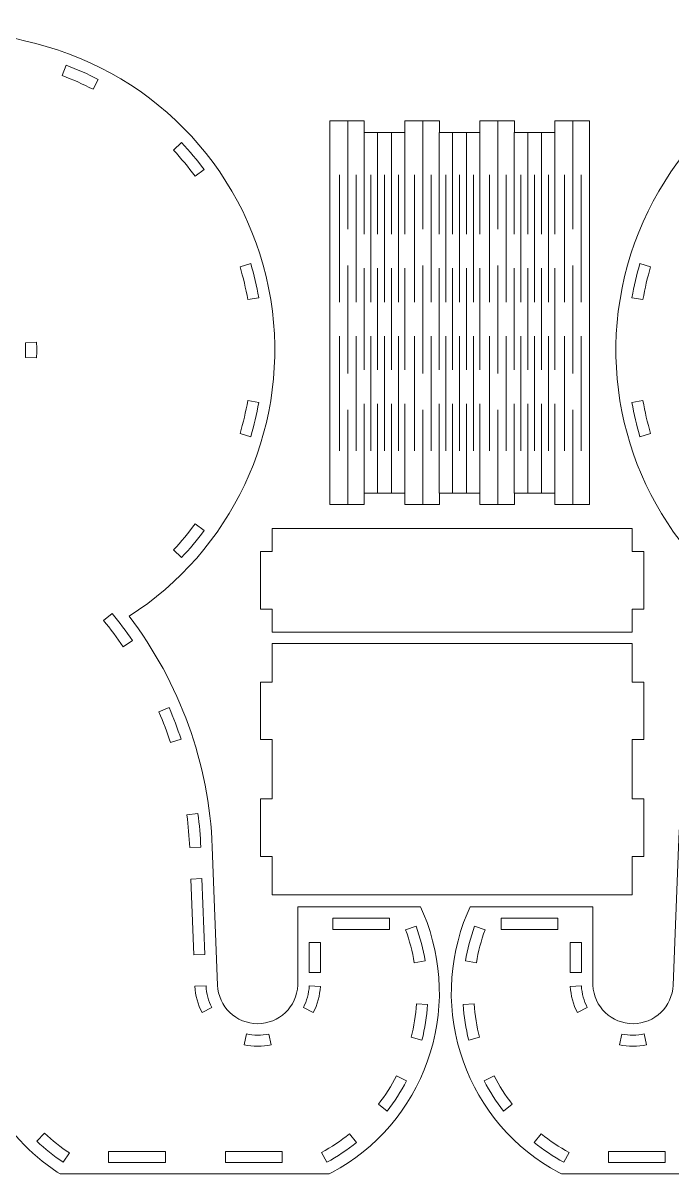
# Model space of a CAD drawing. Header units: millimetres. Extents: x -399 to 399, y -625 to 625.
# Drawn here: x -133.5 to 35.9, y -403.1 to -103.1 of the extents above; entities that cross this region are included whole.
import ezdxf

# ---------------------------------------------------------------- set-up
doc = ezdxf.new("R2010")
doc.units = ezdxf.units.MM
doc.header["$MEASUREMENT"] = 0
doc.layers.add('Camada 1', color=7, linetype='Continuous')

msp = doc.modelspace()

# ---------------------------------------------------------------- linework, layer by layer
at = {"layer": 'Camada 1', "color": 250, "lineweight": 20}
for points, knots in [([(-105.788, -257.7341), (-92.563, -275.0674), (-84.9123, -296.076), (-84.079, -317.925), (-84.079, -317.925), (-84.079, -317.925), (-82.7082, -353.868), (-82.7082, -353.868), (-82.7082, -353.868), (-82.4937, -359.4918), (-77.8738, -363.9389), (-72.2459, -363.9389), (-72.2459, -363.9389), (-66.6359, -363.9389), (-62.0275, -359.52), (-61.7858, -353.9216), (-61.7858, -353.9216), (-61.7858, -353.9216), (-61.7858, -333.4561), (-61.7858, -333.4561), (-61.7858, -333.4561), (-61.7858, -333.4561), (-29.7372, -333.4561), (-29.7372, -333.4561), (-29.7372, -333.4561), (-29.7372, -333.4561), (-28.9661, -335.2971), (-28.9661, -335.2971), (-28.9661, -335.2971), (-23.8491, -347.5143), (-23.4697, -361.1724), (-27.8994, -373.6537), (-27.8994, -373.6537), (-32.3362, -386.1553), (-41.2122, -396.4859), (-52.9049, -402.7549), (-52.9049, -402.7549), (-52.9049, -402.7549), (-53.5689, -403.1109), (-53.5689, -403.1109), (-53.5689, -403.1109), (-53.5689, -403.1109), (-123.7789, -403.1109), (-123.7789, -403.1109), (-123.7789, -403.1109), (-123.7789, -403.1109), (-124.5322, -402.612), (-124.5322, -402.612), (-124.5322, -402.612), (-138.9516, -393.061), (-147.8917, -377.1511), (-148.5508, -359.8678), (-148.5508, -359.8678), (-148.5508, -359.8678), (-150.2064, -316.4548), (-150.2064, -316.4548), (-150.2064, -316.4548), (-150.8037, -300.7919), (-156.4272, -285.7451), (-166.2212, -273.5398), (-166.2212, -273.5398), (-167.7998, -273.5872), (-169.3792, -273.6109), (-170.9585, -273.6109), (-170.9585, -273.6109), (-170.9585, -273.6109), (-241.1005, -273.6109), (-241.1005, -273.6109), (-241.1005, -273.6109), (-241.1005, -273.6109), (-241.1005, -289.1109), (-241.1005, -289.1109), (-241.1005, -289.1109), (-241.1005, -289.1109), (-241.1051, -289.1109), (-241.1051, -289.1109), (-241.1051, -289.1109), (-241.1051, -289.1109), (-241.1051, -319.1109), (-241.1051, -319.1109), (-241.1051, -319.1109), (-241.1051, -319.1109), (-241.1005, -319.1109), (-241.1005, -319.1109), (-241.1005, -319.1109), (-241.1005, -319.1109), (-241.1005, -340.1109), (-241.1005, -340.1109), (-241.1005, -340.1109), (-241.1005, -340.1109), (-241.1051, -340.1109), (-241.1051, -340.1109), (-241.1051, -340.1109), (-241.1051, -340.1109), (-241.1051, -347.1109), (-241.1051, -347.1109), (-241.1051, -347.1109), (-241.1051, -348.6683), (-240.862, -350.218), (-240.3859, -351.6997), (-240.3859, -351.6997), (-240.3859, -351.6997), (-240.2672, -352.0409), (-240.2672, -352.0409), (-240.2672, -352.0409), (-239.901, -353.093), (-239.418, -354.1027), (-238.8286, -355.0479), (-238.8286, -355.0479), (-238.8286, -355.0479), (-238.6488, -355.3362), (-238.6488, -355.3362), (-238.6488, -355.3362), (-237.5082, -357.0755), (-236.0166, -358.5603), (-234.2717, -359.693), (-234.2717, -359.693), (-234.2717, -359.693), (-234.0375, -359.839), (-234.0375, -359.839), (-234.0375, -359.839), (-233.0923, -360.4284), (-232.0827, -360.9114), (-231.0306, -361.2776), (-231.0306, -361.2776), (-231.0306, -361.2776), (-230.835, -361.3456), (-230.835, -361.3456), (-230.835, -361.3456), (-229.3107, -361.8521), (-227.712, -362.1109), (-226.1051, -362.1109), (-226.1051, -362.1109), (-226.1051, -362.1109), (-200.3151, -362.1109), (-200.3151, -362.1109), (-200.3151, -362.1109), (-200.3151, -362.1109), (-200.3151, -403.1109), (-200.3151, -403.1109), (-200.3151, -403.1109), (-200.3151, -403.1109), (-342.8951, -403.1109), (-342.8951, -403.1109), (-342.8951, -403.1109), (-342.8951, -403.1109), (-342.8951, -362.1109), (-342.8951, -362.1109), (-342.8951, -362.1109), (-342.8951, -362.1109), (-317.1051, -362.1109), (-317.1051, -362.1109), (-317.1051, -362.1109), (-308.8199, -362.1109), (-302.1051, -355.3962), (-302.1051, -347.111), (-302.1051, -347.111), (-302.1051, -347.111), (-302.1051, -159.1109), (-302.1051, -159.1109), (-302.1051, -159.1109), (-302.1051, -155.1329), (-303.6856, -151.3172), (-306.4985, -148.5043), (-306.4985, -148.5043), (-309.3115, -145.6914), (-313.127, -144.1109), (-317.1051, -144.1109), (-317.1051, -144.1109), (-317.1051, -144.1109), (-342.8951, -144.1109), (-342.8951, -144.1109), (-342.8951, -144.1109), (-342.8951, -144.1109), (-342.8951, -103.1109), (-342.8951, -103.1109), (-342.8951, -103.1109), (-342.8951, -103.1109), (-170.9585, -103.1109), (-170.9585, -103.1109), (-170.9585, -103.1109), (-156.2417, -103.1109), (-141.5707, -105.1719), (-127.4236, -109.227), (-127.4236, -109.227), (-95.7103, -118.3172), (-72.4863, -145.4632), (-68.4148, -178.2014), (-68.4148, -178.2014), (-64.4859, -209.7935), (-79.1275, -240.7099), (-105.788, -257.7341)], [0, 0, 0, 0, 0.02040816, 0.02040816, 0.02040816, 0.02040816, 0.04081633, 0.04081633, 0.04081633, 0.04081633, 0.06122449, 0.06122449, 0.06122449, 0.06122449, 0.08163265, 0.08163265, 0.08163265, 0.08163265, 0.10204082, 0.10204082, 0.10204082, 0.10204082, 0.12244898, 0.12244898, 0.12244898, 0.12244898, 0.14285714, 0.14285714, 0.14285714, 0.14285714, 0.16326531, 0.16326531, 0.16326531, 0.16326531, 0.18367347, 0.18367347, 0.18367347, 0.18367347, 0.20408163, 0.20408163, 0.20408163, 0.20408163, 0.2244898, 0.2244898, 0.2244898, 0.2244898, 0.24489796, 0.24489796, 0.24489796, 0.24489796, 0.26530612, 0.26530612, 0.26530612, 0.26530612, 0.28571429, 0.28571429, 0.28571429, 0.28571429, 0.30612245, 0.30612245, 0.30612245, 0.30612245, 0.32653061, 0.32653061, 0.32653061, 0.32653061, 0.34693878, 0.34693878, 0.34693878, 0.34693878, 0.36734694, 0.36734694, 0.36734694, 0.36734694, 0.3877551, 0.3877551, 0.3877551, 0.3877551, 0.40816327, 0.40816327, 0.40816327, 0.40816327, 0.42857143, 0.42857143, 0.42857143, 0.42857143, 0.44897959, 0.44897959, 0.44897959, 0.44897959, 0.46938776, 0.46938776, 0.46938776, 0.46938776, 0.48979592, 0.48979592, 0.48979592, 0.48979592, 0.51020408, 0.51020408, 0.51020408, 0.51020408, 0.53061224, 0.53061224, 0.53061224, 0.53061224, 0.55102041, 0.55102041, 0.55102041, 0.55102041, 0.57142857, 0.57142857, 0.57142857, 0.57142857, 0.59183673, 0.59183673, 0.59183673, 0.59183673, 0.6122449, 0.6122449, 0.6122449, 0.6122449, 0.63265306, 0.63265306, 0.63265306, 0.63265306, 0.65306122, 0.65306122, 0.65306122, 0.65306122, 0.67346939, 0.67346939, 0.67346939, 0.67346939, 0.69387755, 0.69387755, 0.69387755, 0.69387755, 0.71428571, 0.71428571, 0.71428571, 0.71428571, 0.73469388, 0.73469388, 0.73469388, 0.73469388, 0.75510204, 0.75510204, 0.75510204, 0.75510204, 0.7755102, 0.7755102, 0.7755102, 0.7755102, 0.79591837, 0.79591837, 0.79591837, 0.79591837, 0.81632653, 0.81632653, 0.81632653, 0.81632653, 0.83673469, 0.83673469, 0.83673469, 0.83673469, 0.85714286, 0.85714286, 0.85714286, 0.85714286, 0.87755102, 0.87755102, 0.87755102, 0.87755102, 0.89795918, 0.89795918, 0.89795918, 0.89795918, 0.91836735, 0.91836735, 0.91836735, 0.91836735, 0.93877551, 0.93877551, 0.93877551, 0.93877551, 0.95918367, 0.95918367, 0.95918367, 0.95918367, 1, 1, 1, 1]), ([(59.2236, -257.7341), (45.9986, -275.0674), (38.3479, -296.076), (37.5146, -317.925), (37.5146, -317.925), (37.5146, -317.925), (36.1438, -353.868), (36.1438, -353.868), (36.1438, -353.868), (35.9293, -359.4918), (31.3094, -363.9389), (25.6815, -363.9389), (25.6815, -363.9389), (20.0715, -363.9389), (15.4631, -359.52), (15.2214, -353.9216), (15.2214, -353.9216), (15.2214, -353.9216), (15.2214, -333.4561), (15.2214, -333.4561), (15.2214, -333.4561), (15.2214, -333.4561), (-16.8272, -333.4561), (-16.8272, -333.4561), (-16.8272, -333.4561), (-16.8272, -333.4561), (-17.5983, -335.2971), (-17.5983, -335.2971), (-17.5983, -335.2971), (-22.7153, -347.5143), (-23.0947, -361.1724), (-18.665, -373.6537), (-18.665, -373.6537), (-14.2282, -386.1553), (-5.3522, -396.4859), (6.3405, -402.7549), (6.3405, -402.7549), (6.3405, -402.7549), (7.0045, -403.1109), (7.0045, -403.1109), (7.0045, -403.1109), (7.0045, -403.1109), (77.2145, -403.1109), (77.2145, -403.1109), (77.2145, -403.1109), (77.2145, -403.1109), (77.9678, -402.612), (77.9678, -402.612), (77.9678, -402.612), (92.3872, -393.061), (101.3273, -377.1511), (101.9864, -359.8678), (101.9864, -359.8678), (101.9864, -359.8678), (103.642, -316.4548), (103.642, -316.4548), (103.642, -316.4548), (104.2393, -300.7919), (109.8628, -285.7451), (119.6568, -273.5398), (119.6568, -273.5398), (121.2354, -273.5872), (122.8148, -273.6109), (124.3941, -273.6109), (124.3941, -273.6109), (124.3941, -273.6109), (194.5361, -273.6109), (194.5361, -273.6109), (194.5361, -273.6109), (194.5361, -273.6109), (194.5361, -289.1109), (194.5361, -289.1109), (194.5361, -289.1109), (194.5361, -289.1109), (194.5407, -289.1109), (194.5407, -289.1109), (194.5407, -289.1109), (194.5407, -289.1109), (194.5407, -319.1109), (194.5407, -319.1109), (194.5407, -319.1109), (194.5407, -319.1109), (194.5361, -319.1109), (194.5361, -319.1109), (194.5361, -319.1109), (194.5361, -319.1109), (194.5361, -340.1109), (194.5361, -340.1109), (194.5361, -340.1109), (194.5361, -340.1109), (194.5407, -340.1109), (194.5407, -340.1109), (194.5407, -340.1109), (194.5407, -340.1109), (194.5407, -347.1109), (194.5407, -347.1109), (194.5407, -347.1109), (194.5407, -348.6683), (194.2976, -350.218), (193.8215, -351.6997), (193.8215, -351.6997), (193.8215, -351.6997), (193.7028, -352.0409), (193.7028, -352.0409), (193.7028, -352.0409), (193.3366, -353.093), (192.8536, -354.1027), (192.2642, -355.0479), (192.2642, -355.0479), (192.2642, -355.0479), (192.0844, -355.3362), (192.0844, -355.3362), (192.0844, -355.3362), (190.9438, -357.0755), (189.4522, -358.5603), (187.7073, -359.693), (187.7073, -359.693), (187.7073, -359.693), (187.4731, -359.839), (187.4731, -359.839), (187.4731, -359.839), (186.5279, -360.4284), (185.5183, -360.9114), (184.4662, -361.2776), (184.4662, -361.2776), (184.4662, -361.2776), (184.2706, -361.3456), (184.2706, -361.3456), (184.2706, -361.3456), (182.7463, -361.8521), (181.1476, -362.1109), (179.5407, -362.1109), (179.5407, -362.1109), (179.5407, -362.1109), (153.7507, -362.1109), (153.7507, -362.1109), (153.7507, -362.1109), (153.7507, -362.1109), (153.7507, -403.1109), (153.7507, -403.1109), (153.7507, -403.1109), (153.7507, -403.1109), (296.3307, -403.1109), (296.3307, -403.1109), (296.3307, -403.1109), (296.3307, -403.1109), (296.3307, -362.1109), (296.3307, -362.1109), (296.3307, -362.1109), (296.3307, -362.1109), (270.5407, -362.1109), (270.5407, -362.1109), (270.5407, -362.1109), (262.2555, -362.1109), (255.5407, -355.3962), (255.5407, -347.111), (255.5407, -347.111), (255.5407, -347.111), (255.5407, -159.1109), (255.5407, -159.1109), (255.5407, -159.1109), (255.5407, -155.1329), (257.1212, -151.3172), (259.9341, -148.5043), (259.9341, -148.5043), (262.7471, -145.6914), (266.5626, -144.1109), (270.5407, -144.1109), (270.5407, -144.1109), (270.5407, -144.1109), (296.3307, -144.1109), (296.3307, -144.1109), (296.3307, -144.1109), (296.3307, -144.1109), (296.3307, -103.1109), (296.3307, -103.1109), (296.3307, -103.1109), (296.3307, -103.1109), (124.3941, -103.1109), (124.3941, -103.1109), (124.3941, -103.1109), (109.6773, -103.1109), (95.0063, -105.1719), (80.8592, -109.227), (80.8592, -109.227), (49.1459, -118.3172), (25.9219, -145.4632), (21.8504, -178.2014), (21.8504, -178.2014), (17.9215, -209.7935), (32.5631, -240.7099), (59.2236, -257.7341)], [0, 0, 0, 0, 0.02040816, 0.02040816, 0.02040816, 0.02040816, 0.04081633, 0.04081633, 0.04081633, 0.04081633, 0.06122449, 0.06122449, 0.06122449, 0.06122449, 0.08163265, 0.08163265, 0.08163265, 0.08163265, 0.10204082, 0.10204082, 0.10204082, 0.10204082, 0.12244898, 0.12244898, 0.12244898, 0.12244898, 0.14285714, 0.14285714, 0.14285714, 0.14285714, 0.16326531, 0.16326531, 0.16326531, 0.16326531, 0.18367347, 0.18367347, 0.18367347, 0.18367347, 0.20408163, 0.20408163, 0.20408163, 0.20408163, 0.2244898, 0.2244898, 0.2244898, 0.2244898, 0.24489796, 0.24489796, 0.24489796, 0.24489796, 0.26530612, 0.26530612, 0.26530612, 0.26530612, 0.28571429, 0.28571429, 0.28571429, 0.28571429, 0.30612245, 0.30612245, 0.30612245, 0.30612245, 0.32653061, 0.32653061, 0.32653061, 0.32653061, 0.34693878, 0.34693878, 0.34693878, 0.34693878, 0.36734694, 0.36734694, 0.36734694, 0.36734694, 0.3877551, 0.3877551, 0.3877551, 0.3877551, 0.40816327, 0.40816327, 0.40816327, 0.40816327, 0.42857143, 0.42857143, 0.42857143, 0.42857143, 0.44897959, 0.44897959, 0.44897959, 0.44897959, 0.46938776, 0.46938776, 0.46938776, 0.46938776, 0.48979592, 0.48979592, 0.48979592, 0.48979592, 0.51020408, 0.51020408, 0.51020408, 0.51020408, 0.53061224, 0.53061224, 0.53061224, 0.53061224, 0.55102041, 0.55102041, 0.55102041, 0.55102041, 0.57142857, 0.57142857, 0.57142857, 0.57142857, 0.59183673, 0.59183673, 0.59183673, 0.59183673, 0.6122449, 0.6122449, 0.6122449, 0.6122449, 0.63265306, 0.63265306, 0.63265306, 0.63265306, 0.65306122, 0.65306122, 0.65306122, 0.65306122, 0.67346939, 0.67346939, 0.67346939, 0.67346939, 0.69387755, 0.69387755, 0.69387755, 0.69387755, 0.71428571, 0.71428571, 0.71428571, 0.71428571, 0.73469388, 0.73469388, 0.73469388, 0.73469388, 0.75510204, 0.75510204, 0.75510204, 0.75510204, 0.7755102, 0.7755102, 0.7755102, 0.7755102, 0.79591837, 0.79591837, 0.79591837, 0.79591837, 0.81632653, 0.81632653, 0.81632653, 0.81632653, 0.83673469, 0.83673469, 0.83673469, 0.83673469, 0.85714286, 0.85714286, 0.85714286, 0.85714286, 0.87755102, 0.87755102, 0.87755102, 0.87755102, 0.89795918, 0.89795918, 0.89795918, 0.89795918, 0.91836735, 0.91836735, 0.91836735, 0.91836735, 0.93877551, 0.93877551, 0.93877551, 0.93877551, 0.95918367, 0.95918367, 0.95918367, 0.95918367, 1, 1, 1, 1]), ([(-122.2349, -114.1), (-122.2349, -114.1), (-123.2499, -116.8148), (-123.2499, -116.8148), (-123.2499, -116.8148), (-120.4983, -117.8478), (-117.8067, -119.0394), (-115.1922, -120.3822), (-115.1922, -120.3822), (-115.1922, -120.3822), (-113.8639, -117.8042), (-113.8639, -117.8042), (-113.8639, -117.8042), (-116.5631, -116.4182), (-119.3563, -115.1795), (-122.2349, -114.1)], [0, 0, 0, 0, 0.2, 0.2, 0.2, 0.2, 0.4, 0.4, 0.4, 0.4, 0.6, 0.6, 0.6, 0.6, 1, 1, 1, 1]), ([(-14.2963, -131.646), (-14.2963, -131.646), (-24.8481, -131.646), (-24.8481, -131.646), (-24.8481, -131.646), (-24.8481, -131.646), (-24.8481, -128.646), (-24.8481, -128.646), (-24.8481, -128.646), (-24.8481, -128.646), (-33.8714, -128.646), (-33.8714, -128.646), (-33.8714, -128.646), (-33.8714, -128.646), (-33.8714, -131.646), (-33.8714, -131.646), (-33.8714, -131.646), (-33.8714, -131.646), (-44.4233, -131.646), (-44.4233, -131.646), (-44.4233, -131.646), (-44.4233, -131.646), (-44.4233, -128.646), (-44.4233, -128.646), (-44.4233, -128.646), (-44.4233, -128.646), (-53.4465, -128.646), (-53.4465, -128.646), (-53.4465, -128.646), (-53.4465, -128.646), (-53.4465, -228.646), (-53.4465, -228.646), (-53.4465, -228.646), (-53.4465, -228.646), (-44.4233, -228.646), (-44.4233, -228.646), (-44.4233, -228.646), (-44.4233, -228.646), (-44.4233, -225.646), (-44.4233, -225.646), (-44.4233, -225.646), (-44.4233, -225.646), (-33.8714, -225.646), (-33.8714, -225.646), (-33.8714, -225.646), (-33.8714, -225.646), (-33.8714, -228.646), (-33.8714, -228.646), (-33.8714, -228.646), (-33.8714, -228.646), (-24.8481, -228.646), (-24.8481, -228.646), (-24.8481, -228.646), (-24.8481, -228.646), (-24.8481, -225.646), (-24.8481, -225.646), (-24.8481, -225.646), (-24.8481, -225.646), (-14.2963, -225.646), (-14.2963, -225.646), (-14.2963, -225.646), (-14.2963, -225.646), (-14.2963, -228.646), (-14.2963, -228.646), (-14.2963, -228.646), (-14.2963, -228.646), (-5.273, -228.646), (-5.273, -228.646), (-5.273, -228.646), (-5.273, -228.646), (-5.273, -225.646), (-5.273, -225.646), (-5.273, -225.646), (-5.273, -225.646), (5.2789, -225.646), (5.2789, -225.646), (5.2789, -225.646), (5.2789, -225.646), (5.2789, -228.646), (5.2789, -228.646), (5.2789, -228.646), (5.2789, -228.646), (14.3021, -228.646), (14.3021, -228.646), (14.3021, -228.646), (14.3021, -228.646), (14.3021, -128.646), (14.3021, -128.646), (14.3021, -128.646), (14.3021, -128.646), (5.2789, -128.646), (5.2789, -128.646), (5.2789, -128.646), (5.2789, -128.646), (5.2789, -131.646), (5.2789, -131.646), (5.2789, -131.646), (5.2789, -131.646), (-5.273, -131.646), (-5.273, -131.646), (-5.273, -131.646), (-5.273, -131.646), (-5.273, -128.646), (-5.273, -128.646), (-5.273, -128.646), (-5.273, -128.646), (-14.2963, -128.646), (-14.2963, -128.646), (-14.2963, -128.646), (-14.2963, -128.646), (-14.2963, -131.646), (-14.2963, -131.646)], [0, 0, 0, 0, 0.03448276, 0.03448276, 0.03448276, 0.03448276, 0.06896552, 0.06896552, 0.06896552, 0.06896552, 0.10344828, 0.10344828, 0.10344828, 0.10344828, 0.13793103, 0.13793103, 0.13793103, 0.13793103, 0.17241379, 0.17241379, 0.17241379, 0.17241379, 0.20689655, 0.20689655, 0.20689655, 0.20689655, 0.24137931, 0.24137931, 0.24137931, 0.24137931, 0.27586207, 0.27586207, 0.27586207, 0.27586207, 0.31034483, 0.31034483, 0.31034483, 0.31034483, 0.34482759, 0.34482759, 0.34482759, 0.34482759, 0.37931034, 0.37931034, 0.37931034, 0.37931034, 0.4137931, 0.4137931, 0.4137931, 0.4137931, 0.44827586, 0.44827586, 0.44827586, 0.44827586, 0.48275862, 0.48275862, 0.48275862, 0.48275862, 0.51724138, 0.51724138, 0.51724138, 0.51724138, 0.55172414, 0.55172414, 0.55172414, 0.55172414, 0.5862069, 0.5862069, 0.5862069, 0.5862069, 0.62068966, 0.62068966, 0.62068966, 0.62068966, 0.65517241, 0.65517241, 0.65517241, 0.65517241, 0.68965517, 0.68965517, 0.68965517, 0.68965517, 0.72413793, 0.72413793, 0.72413793, 0.72413793, 0.75862069, 0.75862069, 0.75862069, 0.75862069, 0.79310345, 0.79310345, 0.79310345, 0.79310345, 0.82758621, 0.82758621, 0.82758621, 0.82758621, 0.86206897, 0.86206897, 0.86206897, 0.86206897, 0.89655172, 0.89655172, 0.89655172, 0.89655172, 0.93103448, 0.93103448, 0.93103448, 0.93103448, 1, 1, 1, 1]), ([(-92.078, -134.2865), (-92.078, -134.2865), (-94.1951, -136.2644), (-94.1951, -136.2644), (-94.1951, -136.2644), (-92.1915, -138.4147), (-90.3123, -140.6804), (-88.5695, -143.0471), (-88.5695, -143.0471), (-88.5695, -143.0471), (-86.2322, -141.3307), (-86.2322, -141.3307), (-86.2322, -141.3307), (-88.0436, -138.8715), (-89.9966, -136.5202), (-92.078, -134.2865)], [0, 0, 0, 0, 0.2, 0.2, 0.2, 0.2, 0.4, 0.4, 0.4, 0.4, 0.6, 0.6, 0.6, 0.6, 1, 1, 1, 1]), ([(-74.0631, -165.7897), (-74.0631, -165.7897), (-76.8438, -166.6189), (-76.8438, -166.6189), (-76.8438, -166.6189), (-76.0075, -169.4365), (-75.3342, -172.3021), (-74.8278, -175.1973), (-74.8278, -175.1973), (-74.8278, -175.1973), (-71.9731, -174.7019), (-71.9731, -174.7019), (-71.9731, -174.7019), (-72.5025, -171.6719), (-73.2008, -168.697), (-74.0631, -165.7897)], [0, 0, 0, 0, 0.2, 0.2, 0.2, 0.2, 0.4, 0.4, 0.4, 0.4, 0.6, 0.6, 0.6, 0.6, 1, 1, 1, 1]), ([(27.4987, -165.7897), (27.4987, -165.7897), (30.2794, -166.6189), (30.2794, -166.6189), (30.2794, -166.6189), (29.4431, -169.4365), (28.7698, -172.3021), (28.2634, -175.1973), (28.2634, -175.1973), (28.2634, -175.1973), (25.4087, -174.7019), (25.4087, -174.7019), (25.4087, -174.7019), (25.9381, -171.6719), (26.6364, -168.697), (27.4987, -165.7897)], [0, 0, 0, 0, 0.2, 0.2, 0.2, 0.2, 0.4, 0.4, 0.4, 0.4, 0.6, 0.6, 0.6, 0.6, 1, 1, 1, 1]), ([(-132.8256, -190.261), (-132.8256, -190.261), (-129.9286, -190.3899), (-129.9286, -190.3899), (-129.9286, -190.3899), (-129.8713, -189.0381), (-129.8713, -187.6839), (-129.9286, -186.3321), (-129.9286, -186.3321), (-129.9286, -186.3321), (-132.8256, -186.4608), (-132.8256, -186.4608), (-132.8256, -186.4608), (-132.7989, -187.0924), (-132.7855, -187.7259), (-132.7855, -188.361), (-132.7855, -188.361), (-132.7855, -188.996), (-132.7989, -189.6295), (-132.8256, -190.261)], [0, 0, 0, 0, 0.16666667, 0.16666667, 0.16666667, 0.16666667, 0.33333333, 0.33333333, 0.33333333, 0.33333333, 0.5, 0.5, 0.5, 0.5, 0.66666667, 0.66666667, 0.66666667, 0.66666667, 1, 1, 1, 1]), ([(-71.9683, -202.0207), (-71.9683, -202.0207), (-74.8278, -201.5245), (-74.8278, -201.5245), (-74.8278, -201.5245), (-75.3342, -204.4197), (-76.0075, -207.2853), (-76.8438, -210.1029), (-76.8438, -210.1029), (-76.8438, -210.1029), (-74.0659, -210.9312), (-74.0659, -210.9312), (-74.0659, -210.9312), (-73.1988, -208.0125), (-72.4962, -205.0381), (-71.9683, -202.0207)], [0, 0, 0, 0, 0.2, 0.2, 0.2, 0.2, 0.4, 0.4, 0.4, 0.4, 0.6, 0.6, 0.6, 0.6, 1, 1, 1, 1]), ([(25.4039, -202.0207), (25.4039, -202.0207), (28.2634, -201.5245), (28.2634, -201.5245), (28.2634, -201.5245), (28.7698, -204.4197), (29.4431, -207.2853), (30.2794, -210.1029), (30.2794, -210.1029), (30.2794, -210.1029), (27.5015, -210.9312), (27.5015, -210.9312), (27.5015, -210.9312), (26.6344, -208.0125), (25.9318, -205.0381), (25.4039, -202.0207)], [0, 0, 0, 0, 0.2, 0.2, 0.2, 0.2, 0.4, 0.4, 0.4, 0.4, 0.6, 0.6, 0.6, 0.6, 1, 1, 1, 1]), ([(-88.5695, -233.6747), (-90.3123, -236.0414), (-92.1915, -238.3071), (-94.1951, -240.4574), (-94.1951, -240.4574), (-94.1951, -240.4574), (-92.0739, -242.4391), (-92.0739, -242.4391), (-92.0739, -242.4391), (-89.9857, -240.1977), (-88.0374, -237.8429), (-86.2328, -235.3906), (-86.2328, -235.3906), (-86.2328, -235.3906), (-88.5695, -233.6747), (-88.5695, -233.6747)], [0, 0, 0, 0, 0.2, 0.2, 0.2, 0.2, 0.4, 0.4, 0.4, 0.4, 0.6, 0.6, 0.6, 0.6, 1, 1, 1, 1]), ([(25.5001, -234.8244), (25.5001, -234.8244), (-68.4999, -234.8244), (-68.4999, -234.8244), (-68.4999, -234.8244), (-68.4999, -234.8244), (-68.4999, -240.8507), (-68.4999, -240.8507), (-68.4999, -240.8507), (-68.4999, -240.8507), (-71.4999, -240.8507), (-71.4999, -240.8507), (-71.4999, -240.8507), (-71.4999, -240.8507), (-71.4999, -255.8507), (-71.4999, -255.8507), (-71.4999, -255.8507), (-71.4999, -255.8507), (-68.4999, -255.8507), (-68.4999, -255.8507), (-68.4999, -255.8507), (-68.4999, -255.8507), (-68.4999, -261.877), (-68.4999, -261.877), (-68.4999, -261.877), (-68.4999, -261.877), (25.5001, -261.877), (25.5001, -261.877), (25.5001, -261.877), (25.5001, -261.877), (25.5001, -255.8507), (25.5001, -255.8507), (25.5001, -255.8507), (25.5001, -255.8507), (28.5001, -255.8507), (28.5001, -255.8507), (28.5001, -255.8507), (28.5001, -255.8507), (28.5001, -240.8507), (28.5001, -240.8507), (28.5001, -240.8507), (28.5001, -240.8507), (25.5001, -240.8507), (25.5001, -240.8507), (25.5001, -240.8507), (25.5001, -240.8507), (25.5001, -234.8244), (25.5001, -234.8244)], [0, 0, 0, 0, 0.07692308, 0.07692308, 0.07692308, 0.07692308, 0.15384615, 0.15384615, 0.15384615, 0.15384615, 0.23076923, 0.23076923, 0.23076923, 0.23076923, 0.30769231, 0.30769231, 0.30769231, 0.30769231, 0.38461538, 0.38461538, 0.38461538, 0.38461538, 0.46153846, 0.46153846, 0.46153846, 0.46153846, 0.53846154, 0.53846154, 0.53846154, 0.53846154, 0.61538462, 0.61538462, 0.61538462, 0.61538462, 0.69230769, 0.69230769, 0.69230769, 0.69230769, 0.76923077, 0.76923077, 0.76923077, 0.76923077, 0.84615385, 0.84615385, 0.84615385, 0.84615385, 1, 1, 1, 1]), ([(-110.1753, -257.0132), (-110.1753, -257.0132), (-110.1818, -257.017), (-110.1818, -257.017), (-110.1818, -257.017), (-110.1818, -257.017), (-112.4237, -258.8442), (-112.4237, -258.8442), (-112.4237, -258.8442), (-110.6254, -261.0553), (-108.9212, -263.3429), (-107.3172, -265.6989), (-107.3172, -265.6989), (-107.3172, -265.6989), (-104.9193, -264.0699), (-104.9193, -264.0699), (-104.9193, -264.0699), (-106.5657, -261.6515), (-108.3181, -259.2966), (-110.1753, -257.0132)], [0, 0, 0, 0, 0.16666667, 0.16666667, 0.16666667, 0.16666667, 0.33333333, 0.33333333, 0.33333333, 0.33333333, 0.5, 0.5, 0.5, 0.5, 0.66666667, 0.66666667, 0.66666667, 0.66666667, 1, 1, 1, 1]), ([(25.5001, -264.877), (25.5001, -264.877), (-68.4999, -264.877), (-68.4999, -264.877), (-68.4999, -264.877), (-68.4999, -264.877), (-68.4999, -274.877), (-68.4999, -274.877), (-68.4999, -274.877), (-68.4999, -274.877), (-71.4999, -274.877), (-71.4999, -274.877), (-71.4999, -274.877), (-71.4999, -274.877), (-71.4999, -289.877), (-71.4999, -289.877), (-71.4999, -289.877), (-71.4999, -289.877), (-68.4999, -289.877), (-68.4999, -289.877), (-68.4999, -289.877), (-68.4999, -289.877), (-68.4999, -305.356), (-68.4999, -305.356), (-68.4999, -305.356), (-68.4999, -305.356), (-71.4999, -305.356), (-71.4999, -305.356), (-71.4999, -305.356), (-71.4999, -305.356), (-71.4999, -320.356), (-71.4999, -320.356), (-71.4999, -320.356), (-71.4999, -320.356), (-68.4999, -320.356), (-68.4999, -320.356), (-68.4999, -320.356), (-68.4999, -320.356), (-68.4999, -330.356), (-68.4999, -330.356), (-68.4999, -330.356), (-68.4999, -330.356), (25.5001, -330.356), (25.5001, -330.356), (25.5001, -330.356), (25.5001, -330.356), (25.5001, -320.356), (25.5001, -320.356), (25.5001, -320.356), (25.5001, -320.356), (28.5001, -320.356), (28.5001, -320.356), (28.5001, -320.356), (28.5001, -320.356), (28.5001, -305.356), (28.5001, -305.356), (28.5001, -305.356), (28.5001, -305.356), (25.5001, -305.356), (25.5001, -305.356), (25.5001, -305.356), (25.5001, -305.356), (25.5001, -289.877), (25.5001, -289.877), (25.5001, -289.877), (25.5001, -289.877), (28.5001, -289.877), (28.5001, -289.877), (28.5001, -289.877), (28.5001, -289.877), (28.5001, -274.877), (28.5001, -274.877), (28.5001, -274.877), (28.5001, -274.877), (25.5001, -274.877), (25.5001, -274.877), (25.5001, -274.877), (25.5001, -274.877), (25.5001, -264.877), (25.5001, -264.877)], [0, 0, 0, 0, 0.04761905, 0.04761905, 0.04761905, 0.04761905, 0.0952381, 0.0952381, 0.0952381, 0.0952381, 0.14285714, 0.14285714, 0.14285714, 0.14285714, 0.19047619, 0.19047619, 0.19047619, 0.19047619, 0.23809524, 0.23809524, 0.23809524, 0.23809524, 0.28571429, 0.28571429, 0.28571429, 0.28571429, 0.33333333, 0.33333333, 0.33333333, 0.33333333, 0.38095238, 0.38095238, 0.38095238, 0.38095238, 0.42857143, 0.42857143, 0.42857143, 0.42857143, 0.47619048, 0.47619048, 0.47619048, 0.47619048, 0.52380952, 0.52380952, 0.52380952, 0.52380952, 0.57142857, 0.57142857, 0.57142857, 0.57142857, 0.61904762, 0.61904762, 0.61904762, 0.61904762, 0.66666667, 0.66666667, 0.66666667, 0.66666667, 0.71428571, 0.71428571, 0.71428571, 0.71428571, 0.76190476, 0.76190476, 0.76190476, 0.76190476, 0.80952381, 0.80952381, 0.80952381, 0.80952381, 0.85714286, 0.85714286, 0.85714286, 0.85714286, 0.9047619, 0.9047619, 0.9047619, 0.9047619, 1, 1, 1, 1]), ([(-95.3531, -281.5259), (-95.3531, -281.5259), (-98.0167, -282.6704), (-98.0167, -282.6704), (-98.0167, -282.6704), (-96.8939, -285.2901), (-95.8828, -287.9576), (-94.9867, -290.6632), (-94.9867, -290.6632), (-94.9867, -290.6632), (-92.2337, -289.7545), (-92.2337, -289.7545), (-92.2337, -289.7545), (-93.1564, -286.9686), (-94.1969, -284.2232), (-95.3531, -281.5259)], [0, 0, 0, 0, 0.2, 0.2, 0.2, 0.2, 0.4, 0.4, 0.4, 0.4, 0.6, 0.6, 0.6, 0.6, 1, 1, 1, 1]), ([(-87.8244, -309.1654), (-87.8244, -309.1654), (-90.6995, -309.5353), (-90.6995, -309.5353), (-90.6995, -309.5353), (-90.3386, -312.3626), (-90.0981, -315.205), (-89.9788, -318.0527), (-89.9788, -318.0527), (-89.9788, -318.0527), (-87.0816, -317.9341), (-87.0816, -317.9341), (-87.0816, -317.9341), (-87.2047, -314.993), (-87.4538, -312.0678), (-87.8244, -309.1654)], [0, 0, 0, 0, 0.2, 0.2, 0.2, 0.2, 0.4, 0.4, 0.4, 0.4, 0.6, 0.6, 0.6, 0.6, 1, 1, 1, 1]), ([(-86.7686, -326.1204), (-86.7686, -326.1204), (-89.6666, -326.231), (-89.6666, -326.231), (-89.6666, -326.231), (-89.6666, -326.231), (-88.912, -346.0166), (-88.912, -346.0166), (-88.912, -346.0166), (-88.912, -346.0166), (-86.014, -345.9061), (-86.014, -345.9061), (-86.014, -345.9061), (-86.014, -345.9061), (-86.7686, -326.1204), (-86.7686, -326.1204)], [0, 0, 0, 0, 0.2, 0.2, 0.2, 0.2, 0.4, 0.4, 0.4, 0.4, 0.6, 0.6, 0.6, 0.6, 1, 1, 1, 1]), ([(-52.6596, -336.4561), (-52.6596, -336.4561), (-52.6596, -339.356), (-52.6596, -339.356), (-52.6596, -339.356), (-52.6596, -339.356), (-37.8596, -339.356), (-37.8596, -339.356), (-37.8596, -339.356), (-37.8596, -339.356), (-37.8596, -336.4561), (-37.8596, -336.4561), (-37.8596, -336.4561), (-37.8596, -336.4561), (-52.6596, -336.4561), (-52.6596, -336.4561)], [0, 0, 0, 0, 0.2, 0.2, 0.2, 0.2, 0.4, 0.4, 0.4, 0.4, 0.6, 0.6, 0.6, 0.6, 1, 1, 1, 1]), ([(-30.9276, -338.5082), (-30.9276, -338.5082), (-33.6459, -339.5151), (-33.6459, -339.5151), (-33.6459, -339.5151), (-32.6288, -342.2789), (-31.8711, -345.1356), (-31.3847, -348.0402), (-31.3847, -348.0402), (-31.3847, -348.0402), (-28.5178, -347.5663), (-28.5178, -347.5663), (-28.5178, -347.5663), (-29.0289, -344.5227), (-29.8275, -341.4914), (-30.9276, -338.5082)], [0, 0, 0, 0, 0.2, 0.2, 0.2, 0.2, 0.4, 0.4, 0.4, 0.4, 0.6, 0.6, 0.6, 0.6, 1, 1, 1, 1]), ([(-15.6368, -338.5082), (-15.6368, -338.5082), (-12.9185, -339.5151), (-12.9185, -339.5151), (-12.9185, -339.5151), (-13.9356, -342.2789), (-14.6933, -345.1356), (-15.1797, -348.0402), (-15.1797, -348.0402), (-15.1797, -348.0402), (-18.0466, -347.5663), (-18.0466, -347.5663), (-18.0466, -347.5663), (-17.5355, -344.5227), (-16.7369, -341.4914), (-15.6368, -338.5082)], [0, 0, 0, 0, 0.2, 0.2, 0.2, 0.2, 0.4, 0.4, 0.4, 0.4, 0.6, 0.6, 0.6, 0.6, 1, 1, 1, 1]), ([(6.0952, -336.4561), (6.0952, -336.4561), (6.0952, -339.356), (6.0952, -339.356), (6.0952, -339.356), (6.0952, -339.356), (-8.7048, -339.356), (-8.7048, -339.356), (-8.7048, -339.356), (-8.7048, -339.356), (-8.7048, -336.4561), (-8.7048, -336.4561), (-8.7048, -336.4561), (-8.7048, -336.4561), (6.0952, -336.4561), (6.0952, -336.4561)], [0, 0, 0, 0, 0.2, 0.2, 0.2, 0.2, 0.4, 0.4, 0.4, 0.4, 0.6, 0.6, 0.6, 0.6, 1, 1, 1, 1]), ([(-58.7858, -350.612), (-58.7858, -350.612), (-55.8859, -350.612), (-55.8859, -350.612), (-55.8859, -350.612), (-55.8859, -350.612), (-55.8859, -342.812), (-55.8859, -342.812), (-55.8859, -342.812), (-55.8859, -342.812), (-58.7858, -342.812), (-58.7858, -342.812), (-58.7858, -342.812), (-58.7858, -342.812), (-58.7858, -350.612), (-58.7858, -350.612)], [0, 0, 0, 0, 0.2, 0.2, 0.2, 0.2, 0.4, 0.4, 0.4, 0.4, 0.6, 0.6, 0.6, 0.6, 1, 1, 1, 1]), ([(12.2214, -350.612), (12.2214, -350.612), (9.3215, -350.612), (9.3215, -350.612), (9.3215, -350.612), (9.3215, -350.612), (9.3215, -342.812), (9.3215, -342.812), (9.3215, -342.812), (9.3215, -342.812), (12.2214, -342.812), (12.2214, -342.812), (12.2214, -342.812), (12.2214, -342.812), (12.2214, -350.612), (12.2214, -350.612)], [0, 0, 0, 0, 0.2, 0.2, 0.2, 0.2, 0.4, 0.4, 0.4, 0.4, 0.6, 0.6, 0.6, 0.6, 1, 1, 1, 1]), ([(-85.701, -354.0821), (-85.701, -354.0821), (-88.5999, -354.1926), (-88.5999, -354.1926), (-88.5999, -354.1926), (-88.4941, -356.5833), (-87.8645, -358.9245), (-86.7568, -361.0458), (-86.7568, -361.0458), (-86.7568, -361.0458), (-84.1961, -359.6887), (-84.1961, -359.6887), (-84.1961, -359.6887), (-85.0758, -358.0009), (-85.6092, -356.1015), (-85.701, -354.0821)], [0, 0, 0, 0, 0.2, 0.2, 0.2, 0.2, 0.4, 0.4, 0.4, 0.4, 0.6, 0.6, 0.6, 0.6, 1, 1, 1, 1]), ([(-60.3027, -359.7018), (-60.3027, -359.7018), (-57.7435, -361.0615), (-57.7435, -361.0615), (-57.7435, -361.0615), (-56.6335, -358.9415), (-56.0014, -356.601), (-55.8929, -354.2104), (-55.8929, -354.2104), (-55.8929, -354.2104), (-58.7916, -354.0967), (-58.7916, -354.0967), (-58.7916, -354.0967), (-58.8856, -356.116), (-59.4209, -358.0149), (-60.3027, -359.7018)], [0, 0, 0, 0, 0.2, 0.2, 0.2, 0.2, 0.4, 0.4, 0.4, 0.4, 0.6, 0.6, 0.6, 0.6, 1, 1, 1, 1]), ([(13.7383, -359.7018), (13.7383, -359.7018), (11.1791, -361.0615), (11.1791, -361.0615), (11.1791, -361.0615), (10.0691, -358.9415), (9.437, -356.601), (9.3285, -354.2104), (9.3285, -354.2104), (9.3285, -354.2104), (12.2272, -354.0967), (12.2272, -354.0967), (12.2272, -354.0967), (12.3212, -356.116), (12.8565, -358.0149), (13.7383, -359.7018)], [0, 0, 0, 0, 0.2, 0.2, 0.2, 0.2, 0.4, 0.4, 0.4, 0.4, 0.6, 0.6, 0.6, 0.6, 1, 1, 1, 1]), ([(-27.9255, -358.938), (-27.9255, -358.938), (-30.8243, -358.7655), (-30.8243, -358.7655), (-30.8243, -358.7655), (-31.0056, -361.705), (-31.4615, -364.625), (-32.185, -367.4799), (-32.185, -367.4799), (-32.185, -367.4799), (-29.3755, -368.1983), (-29.3755, -368.1983), (-29.3755, -368.1983), (-28.6076, -365.1744), (-28.1202, -362.074), (-27.9255, -358.938)], [0, 0, 0, 0, 0.2, 0.2, 0.2, 0.2, 0.4, 0.4, 0.4, 0.4, 0.6, 0.6, 0.6, 0.6, 1, 1, 1, 1]), ([(-18.6389, -358.938), (-18.6389, -358.938), (-15.7401, -358.7655), (-15.7401, -358.7655), (-15.7401, -358.7655), (-15.5588, -361.705), (-15.1029, -364.625), (-14.3794, -367.4799), (-14.3794, -367.4799), (-14.3794, -367.4799), (-17.1889, -368.1983), (-17.1889, -368.1983), (-17.1889, -368.1983), (-17.9568, -365.1744), (-18.4442, -362.074), (-18.6389, -358.938)], [0, 0, 0, 0, 0.2, 0.2, 0.2, 0.2, 0.4, 0.4, 0.4, 0.4, 0.6, 0.6, 0.6, 0.6, 1, 1, 1, 1]), ([(-75.1561, -366.6228), (-75.1561, -366.6228), (-75.803, -369.4477), (-75.803, -369.4477), (-75.803, -369.4477), (-73.4672, -369.9676), (-71.0428, -369.9689), (-68.7064, -369.4515), (-68.7064, -369.4515), (-68.7064, -369.4515), (-69.3503, -366.6259), (-69.3503, -366.6259), (-69.3503, -366.6259), (-70.2837, -366.8305), (-71.2525, -366.9389), (-72.2459, -366.9389), (-72.2459, -366.9389), (-73.2445, -366.9389), (-74.2183, -366.8295), (-75.1561, -366.6228)], [0, 0, 0, 0, 0.16666667, 0.16666667, 0.16666667, 0.16666667, 0.33333333, 0.33333333, 0.33333333, 0.33333333, 0.5, 0.5, 0.5, 0.5, 0.66666667, 0.66666667, 0.66666667, 0.66666667, 1, 1, 1, 1]), ([(28.5917, -366.6228), (28.5917, -366.6228), (29.2386, -369.4477), (29.2386, -369.4477), (29.2386, -369.4477), (26.9028, -369.9676), (24.4784, -369.9689), (22.142, -369.4515), (22.142, -369.4515), (22.142, -369.4515), (22.7859, -366.6259), (22.7859, -366.6259), (22.7859, -366.6259), (23.7193, -366.8305), (24.6881, -366.9389), (25.6815, -366.9389), (25.6815, -366.9389), (26.6801, -366.9389), (27.6539, -366.8295), (28.5917, -366.6228)], [0, 0, 0, 0, 0.16666667, 0.16666667, 0.16666667, 0.16666667, 0.33333333, 0.33333333, 0.33333333, 0.33333333, 0.5, 0.5, 0.5, 0.5, 0.66666667, 0.66666667, 0.66666667, 0.66666667, 1, 1, 1, 1]), ([(-33.4059, -378.8472), (-33.4059, -378.8472), (-35.9881, -377.5238), (-35.9881, -377.5238), (-35.9881, -377.5238), (-37.3369, -380.1418), (-38.9294, -382.6316), (-40.7406, -384.9539), (-40.7406, -384.9539), (-40.7406, -384.9539), (-38.4528, -386.746), (-38.4528, -386.746), (-38.4528, -386.746), (-36.5197, -384.2652), (-34.8315, -381.6195), (-33.4059, -378.8472)], [0, 0, 0, 0, 0.2, 0.2, 0.2, 0.2, 0.4, 0.4, 0.4, 0.4, 0.6, 0.6, 0.6, 0.6, 1, 1, 1, 1]), ([(-13.1585, -378.8472), (-13.1585, -378.8472), (-10.5763, -377.5238), (-10.5763, -377.5238), (-10.5763, -377.5238), (-9.2275, -380.1418), (-7.635, -382.6316), (-5.8238, -384.9539), (-5.8238, -384.9539), (-5.8238, -384.9539), (-8.1116, -386.746), (-8.1116, -386.746), (-8.1116, -386.746), (-10.0447, -384.2652), (-11.7329, -381.6195), (-13.1585, -378.8472)], [0, 0, 0, 0, 0.2, 0.2, 0.2, 0.2, 0.4, 0.4, 0.4, 0.4, 0.6, 0.6, 0.6, 0.6, 1, 1, 1, 1]), ([(-122.9586, -400.055), (-122.9586, -400.055), (-121.3574, -397.6378), (-121.3574, -397.6378), (-121.3574, -397.6378), (-123.6603, -396.1054), (-125.8287, -394.374), (-127.8325, -392.4671), (-127.8325, -392.4671), (-127.8325, -392.4671), (-129.8358, -394.5636), (-129.8358, -394.5636), (-129.8358, -394.5636), (-127.7246, -396.5729), (-125.4272, -398.4129), (-122.9586, -400.055)], [0, 0, 0, 0, 0.2, 0.2, 0.2, 0.2, 0.4, 0.4, 0.4, 0.4, 0.6, 0.6, 0.6, 0.6, 1, 1, 1, 1]), ([(-46.4296, -394.8725), (-46.4296, -394.8725), (-48.264, -392.6182), (-48.264, -392.6182), (-48.264, -392.6182), (-50.5523, -394.4721), (-53.012, -396.1106), (-55.6047, -397.5076), (-55.6047, -397.5076), (-55.6047, -397.5076), (-54.2348, -400.0626), (-54.2348, -400.0626), (-54.2348, -400.0626), (-51.4314, -398.5525), (-48.8249, -396.8112), (-46.4296, -394.8725)], [0, 0, 0, 0, 0.2, 0.2, 0.2, 0.2, 0.4, 0.4, 0.4, 0.4, 0.6, 0.6, 0.6, 0.6, 1, 1, 1, 1]), ([(-0.1348, -394.8725), (-0.1348, -394.8725), (1.6996, -392.6182), (1.6996, -392.6182), (1.6996, -392.6182), (3.9879, -394.4721), (6.4476, -396.1106), (9.0403, -397.5076), (9.0403, -397.5076), (9.0403, -397.5076), (7.6704, -400.0626), (7.6704, -400.0626), (7.6704, -400.0626), (4.867, -398.5525), (2.2605, -396.8112), (-0.1348, -394.8725)], [0, 0, 0, 0, 0.2, 0.2, 0.2, 0.2, 0.4, 0.4, 0.4, 0.4, 0.6, 0.6, 0.6, 0.6, 1, 1, 1, 1]), ([(-96.3189, -400.1109), (-96.3189, -400.1109), (-96.3189, -397.2108), (-96.3189, -397.2108), (-96.3189, -397.2108), (-96.3189, -397.2108), (-111.1189, -397.2108), (-111.1189, -397.2108), (-111.1189, -397.2108), (-111.1189, -397.2108), (-111.1189, -400.1109), (-111.1189, -400.1109), (-111.1189, -400.1109), (-111.1189, -400.1109), (-96.3189, -400.1109), (-96.3189, -400.1109)], [0, 0, 0, 0, 0.2, 0.2, 0.2, 0.2, 0.4, 0.4, 0.4, 0.4, 0.6, 0.6, 0.6, 0.6, 1, 1, 1, 1]), ([(-65.84, -400.1109), (-65.84, -400.1109), (-65.84, -397.2108), (-65.84, -397.2108), (-65.84, -397.2108), (-65.84, -397.2108), (-80.64, -397.2108), (-80.64, -397.2108), (-80.64, -397.2108), (-80.64, -397.2108), (-80.64, -400.1109), (-80.64, -400.1109), (-80.64, -400.1109), (-80.64, -400.1109), (-65.84, -400.1109), (-65.84, -400.1109)], [0, 0, 0, 0, 0.2, 0.2, 0.2, 0.2, 0.4, 0.4, 0.4, 0.4, 0.6, 0.6, 0.6, 0.6, 1, 1, 1, 1]), ([(19.2756, -400.1109), (19.2756, -400.1109), (19.2756, -397.2108), (19.2756, -397.2108), (19.2756, -397.2108), (19.2756, -397.2108), (34.0756, -397.2108), (34.0756, -397.2108), (34.0756, -397.2108), (34.0756, -397.2108), (34.0756, -400.1109), (34.0756, -400.1109), (34.0756, -400.1109), (34.0756, -400.1109), (19.2756, -400.1109), (19.2756, -400.1109)], [0, 0, 0, 0, 0.2, 0.2, 0.2, 0.2, 0.4, 0.4, 0.4, 0.4, 0.6, 0.6, 0.6, 0.6, 1, 1, 1, 1])]:
    msp.add_open_spline(points, degree=3, knots=knots, dxfattribs=at)
for points in [[(-48.7273, -128.6464), (-48.7273, -128.6464), (-48.7273, -156.8705), (-48.7273, -156.8705)], [(-29.1664, -128.6464), (-29.1664, -128.6464), (-29.1664, -156.8705), (-29.1664, -156.8705)], [(-9.5913, -128.6464), (-9.5913, -128.6464), (-9.5913, -156.8705), (-9.5913, -156.8705)], [(9.9838, -128.6464), (9.9838, -128.6464), (9.9838, -156.8705), (9.9838, -156.8705)], [(-44.4233, -131.6464), (-44.4233, -131.6464), (-44.4233, -158.177), (-44.4233, -158.177)], [(-40.9486, -131.646), (-40.9486, -131.646), (-40.9486, -158.1766), (-40.9486, -158.1766)], [(-37.3462, -131.646), (-37.3462, -131.646), (-37.3462, -158.1766), (-37.3462, -158.1766)], [(-33.8714, -131.6464), (-33.8714, -131.6464), (-33.8714, -158.177), (-33.8714, -158.177)], [(-24.8624, -131.6464), (-24.8624, -131.6464), (-24.8624, -158.177), (-24.8624, -158.177)], [(-21.3734, -131.646), (-21.3734, -131.646), (-21.3734, -158.1766), (-21.3734, -158.1766)], [(-17.771, -131.646), (-17.771, -131.646), (-17.771, -158.1766), (-17.771, -158.1766)], [(-14.2963, -131.6464), (-14.2963, -131.6464), (-14.2963, -158.177), (-14.2963, -158.177)], [(-5.2873, -131.6464), (-5.2873, -131.6464), (-5.2873, -158.177), (-5.2873, -158.177)], [(-1.7983, -131.646), (-1.7983, -131.646), (-1.7983, -158.1766), (-1.7983, -158.1766)], [(1.8041, -131.646), (1.8041, -131.646), (1.8041, -158.1766), (1.8041, -158.1766)], [(5.2788, -131.6464), (5.2788, -131.6464), (5.2788, -158.177), (5.2788, -158.177)], [(-50.8792, -142.7009), (-50.8792, -142.7009), (-50.8792, -175.8641), (-50.8792, -175.8641)], [(-46.5753, -142.7009), (-46.5753, -142.7009), (-46.5753, -175.8641), (-46.5753, -175.8641)], [(-42.7497, -142.7005), (-42.7497, -142.7005), (-42.7497, -175.8637), (-42.7497, -175.8637)], [(-39.1474, -142.7005), (-39.1474, -142.7005), (-39.1474, -175.8637), (-39.1474, -175.8637)], [(-35.5451, -142.7005), (-35.5451, -142.7005), (-35.5451, -175.8637), (-35.5451, -175.8637)], [(-31.3183, -142.7009), (-31.3183, -142.7009), (-31.3183, -175.8641), (-31.3183, -175.8641)], [(-27.0144, -142.7009), (-27.0144, -142.7009), (-27.0144, -175.8641), (-27.0144, -175.8641)], [(-23.1745, -142.7005), (-23.1745, -142.7005), (-23.1745, -175.8637), (-23.1745, -175.8637)], [(-19.5722, -142.7005), (-19.5722, -142.7005), (-19.5722, -175.8637), (-19.5722, -175.8637)], [(-15.9699, -142.7005), (-15.9699, -142.7005), (-15.9699, -175.8637), (-15.9699, -175.8637)], [(-11.7432, -142.7009), (-11.7432, -142.7009), (-11.7432, -175.8641), (-11.7432, -175.8641)], [(-7.4393, -142.7009), (-7.4393, -142.7009), (-7.4393, -175.8641), (-7.4393, -175.8641)], [(-3.5994, -142.7005), (-3.5994, -142.7005), (-3.5994, -175.8637), (-3.5994, -175.8637)], [(0.0029, -142.7005), (0.0029, -142.7005), (0.0029, -175.8637), (0.0029, -175.8637)], [(3.6052, -142.7005), (3.6052, -142.7005), (3.6052, -175.8637), (3.6052, -175.8637)], [(7.8319, -142.7009), (7.8319, -142.7009), (7.8319, -175.8641), (7.8319, -175.8641)], [(12.1358, -142.7009), (12.1358, -142.7009), (12.1358, -175.8641), (12.1358, -175.8641)], [(-48.7273, -166.2784), (-48.7273, -166.2784), (-48.7273, -194.5023), (-48.7273, -194.5023)], [(-44.4233, -167.0205), (-44.4233, -167.0205), (-44.4233, -193.5509), (-44.4233, -193.5509)], [(-40.9486, -167.0201), (-40.9486, -167.0201), (-40.9486, -193.5505), (-40.9486, -193.5505)], [(-37.3462, -167.0201), (-37.3462, -167.0201), (-37.3462, -193.5505), (-37.3462, -193.5505)], [(-33.8714, -167.0205), (-33.8714, -167.0205), (-33.8714, -193.5509), (-33.8714, -193.5509)], [(-29.1664, -166.2784), (-29.1664, -166.2784), (-29.1664, -194.5023), (-29.1664, -194.5023)], [(-24.8624, -167.0205), (-24.8624, -167.0205), (-24.8624, -193.5509), (-24.8624, -193.5509)], [(-21.3734, -167.0201), (-21.3734, -167.0201), (-21.3734, -193.5505), (-21.3734, -193.5505)], [(-17.771, -167.0201), (-17.771, -167.0201), (-17.771, -193.5505), (-17.771, -193.5505)], [(-14.2963, -167.0205), (-14.2963, -167.0205), (-14.2963, -193.5509), (-14.2963, -193.5509)], [(-9.5913, -166.2784), (-9.5913, -166.2784), (-9.5913, -194.5023), (-9.5913, -194.5023)], [(-5.2873, -167.0205), (-5.2873, -167.0205), (-5.2873, -193.5509), (-5.2873, -193.5509)], [(-1.7983, -167.0201), (-1.7983, -167.0201), (-1.7983, -193.5505), (-1.7983, -193.5505)], [(1.8041, -167.0201), (1.8041, -167.0201), (1.8041, -193.5505), (1.8041, -193.5505)], [(5.2788, -167.0205), (5.2788, -167.0205), (5.2788, -193.5509), (5.2788, -193.5509)], [(9.9838, -166.2784), (9.9838, -166.2784), (9.9838, -194.5023), (9.9838, -194.5023)], [(-50.8792, -184.7075), (-50.8792, -184.7075), (-50.8792, -214.5915), (-50.8792, -214.5915)], [(-46.5753, -184.7075), (-46.5753, -184.7075), (-46.5753, -214.5915), (-46.5753, -214.5915)], [(-42.7497, -184.7071), (-42.7497, -184.7071), (-42.7497, -214.5911), (-42.7497, -214.5911)], [(-39.1474, -184.7071), (-39.1474, -184.7071), (-39.1474, -214.5911), (-39.1474, -214.5911)], [(-35.5451, -184.7071), (-35.5451, -184.7071), (-35.5451, -214.5911), (-35.5451, -214.5911)], [(-31.3183, -184.7075), (-31.3183, -184.7075), (-31.3183, -214.5915), (-31.3183, -214.5915)], [(-27.0144, -184.7075), (-27.0144, -184.7075), (-27.0144, -214.5915), (-27.0144, -214.5915)], [(-23.1745, -184.7071), (-23.1745, -184.7071), (-23.1745, -214.5911), (-23.1745, -214.5911)], [(-19.5722, -184.7071), (-19.5722, -184.7071), (-19.5722, -214.5911), (-19.5722, -214.5911)], [(-15.9699, -184.7071), (-15.9699, -184.7071), (-15.9699, -214.5911), (-15.9699, -214.5911)], [(-11.7432, -184.7075), (-11.7432, -184.7075), (-11.7432, -214.5915), (-11.7432, -214.5915)], [(-7.4393, -184.7075), (-7.4393, -184.7075), (-7.4393, -214.5915), (-7.4393, -214.5915)], [(-3.5994, -184.7071), (-3.5994, -184.7071), (-3.5994, -214.5911), (-3.5994, -214.5911)], [(0.0029, -184.7071), (0.0029, -184.7071), (0.0029, -214.5911), (0.0029, -214.5911)], [(3.6052, -184.7071), (3.6052, -184.7071), (3.6052, -214.5911), (3.6052, -214.5911)], [(7.8319, -184.7075), (7.8319, -184.7075), (7.8319, -214.5915), (7.8319, -214.5915)], [(12.1358, -184.7075), (12.1358, -184.7075), (12.1358, -214.5915), (12.1358, -214.5915)], [(-48.7273, -203.9105), (-48.7273, -203.9105), (-48.7273, -228.646), (-48.7273, -228.646)], [(-44.4233, -202.3946), (-44.4233, -202.3946), (-44.4233, -225.646), (-44.4233, -225.646)], [(-40.9486, -202.3942), (-40.9486, -202.3942), (-40.9486, -225.6456), (-40.9486, -225.6456)], [(-37.3462, -202.3942), (-37.3462, -202.3942), (-37.3462, -225.6456), (-37.3462, -225.6456)], [(-33.8714, -202.3946), (-33.8714, -202.3946), (-33.8714, -225.646), (-33.8714, -225.646)], [(-29.1664, -203.9105), (-29.1664, -203.9105), (-29.1664, -228.646), (-29.1664, -228.646)], [(-24.8624, -202.3946), (-24.8624, -202.3946), (-24.8624, -225.646), (-24.8624, -225.646)], [(-21.3734, -202.3942), (-21.3734, -202.3942), (-21.3734, -225.6456), (-21.3734, -225.6456)], [(-17.771, -202.3942), (-17.771, -202.3942), (-17.771, -225.6456), (-17.771, -225.6456)], [(-14.2963, -202.3946), (-14.2963, -202.3946), (-14.2963, -225.646), (-14.2963, -225.646)], [(-9.5913, -203.9105), (-9.5913, -203.9105), (-9.5913, -228.646), (-9.5913, -228.646)], [(-5.2873, -202.3946), (-5.2873, -202.3946), (-5.2873, -225.646), (-5.2873, -225.646)], [(-1.7983, -202.3942), (-1.7983, -202.3942), (-1.7983, -225.6456), (-1.7983, -225.6456)], [(1.8041, -202.3942), (1.8041, -202.3942), (1.8041, -225.6456), (1.8041, -225.6456)], [(5.2788, -202.3946), (5.2788, -202.3946), (5.2788, -225.646), (5.2788, -225.646)], [(9.9838, -203.9105), (9.9838, -203.9105), (9.9838, -228.646), (9.9838, -228.646)]]:
    msp.add_open_spline(points, degree=3, dxfattribs=at)

doc.saveas('drawing.dxf')
